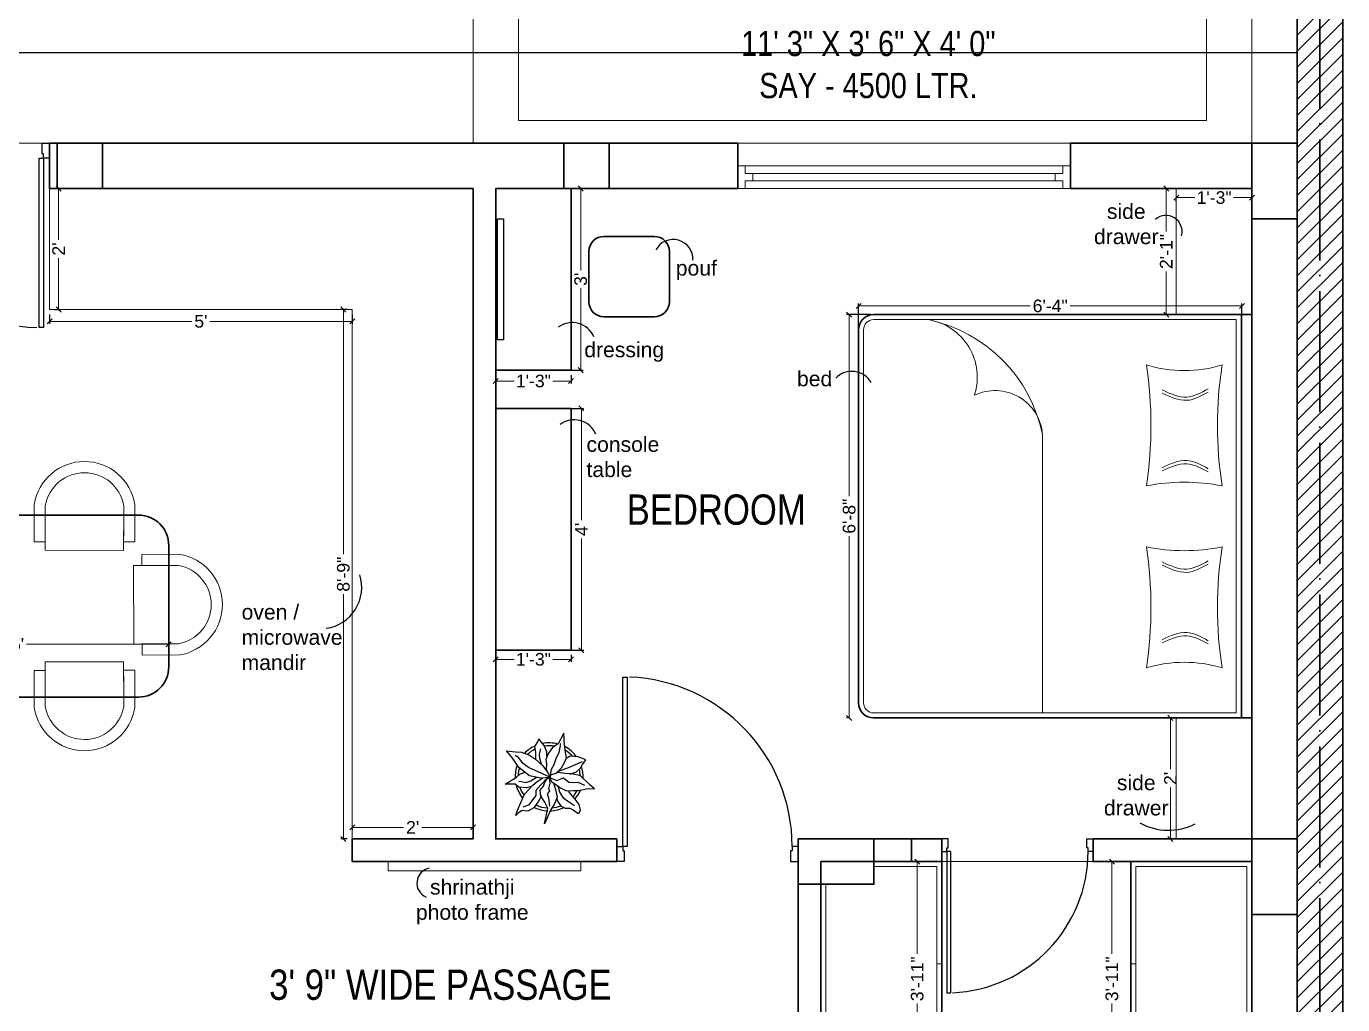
# Model space of a CAD drawing. Header units: millimetres. Extents: x 56222 to 154462, y -172610 to -121287.
# Drawn here: x 152181.6 to 152442.7, y -171600.9 to -171406.9 of the extents above; entities that cross this region are included whole.
import ezdxf

# ---------------------------------------------------------------- set-up
doc = ezdxf.new("R2010")
doc.units = ezdxf.units.MM
doc.header["$MEASUREMENT"] = 0
doc.header["$PDMODE"] = 35
doc.linetypes.add('ACAD_ISO02W100', pattern=[15, 12, -3])
doc.linetypes.add('ACAD_ISO04W100', pattern=[30, 24, -3, 0, -3])
doc.layers.get('Defpoints').update_dxf_attribs({"color": 220})
for name, color, linetype in [('AR DOOR', 40, 'Continuous'), ('AR ELE-5', 134, 'Continuous'), ('GROUND FLOOR  ( Text )', 251, 'Continuous'), ('str coll', 6, 'Continuous')]:
    doc.layers.add(name, color=color, linetype=linetype)
for name, color, linetype, lineweight in [('COLUMN', 1, 'Continuous', 30), ('dim05', 1, 'Continuous', 13), ('FIRST FLOOR', 7, 'Continuous', 9), ('FURNITURE', 34, 'Continuous', 9), ('GROUND FLOOR', 7, 'Continuous', 9), ('GROUND FLOOR  ( HATCH )', 251, 'Continuous', 9), ('GROUND FLOOR  ( PLINE )', 251, 'Continuous', 30), ('GROUND FLOOR ( DW_RAIL )', 7, 'Continuous', 9), ('Labelling', 1, 'Continuous', 25), ('wall', 7, 'Continuous', 30), ('X_PLOT', 1, 'Continuous', 9)]:
    doc.layers.add(name, color=color, linetype=linetype, lineweight=lineweight)
doc.layers.add('XX~SLAB ( PLINE )', color=251, linetype='Continuous', plot=False)
doc.styles.add('Arial', font='arial.ttf')
doc.styles.add("Cn_BT_0'-0", font='swissc.ttf')
doc.styles.get("Standard").update_dxf_attribs({"font": 'arial.ttf', "height": 6})
doc.styles.add('style4', font='ARIALN.TTF')
doc.dimstyles.new('ISO-25', dxfattribs={"dimtxt": 2.5, "dimasz": 1, "dimexe": 0.5, "dimexo": 1, "dimtad": 0, "dimdec": 1, "dimlunit": 4, "dimtxsty": 'Standard', "dimblk": 'OBLIQUE', "dimcen": 2.5, "dimclrd": 1, "dimclre": 1, "dimclrt": 5, "dimadec": 0, "dimazin": 0, "dimtfac": 1, "dimtdec": 1, "dimtmove": 0, "dimatfit": 3, "dimfxl": 1, "dimlwd": -1, "dimarcsym": 0})

# ---------------------------------------------------------------- blocks, each defined once
blk = doc.blocks.new('*U157')
for points in [[(0, 0), (0, 1120), (30, 1120), (30, 0)], [(-40, 0), (0, 0), (0, -30), (10, -30), (10, -100), (-40, -100)], [(1160, 0), (1120, 0), (1120, -30), (1110, -30), (1110, -100), (1160, -100)]]:
    blk.add_lwpolyline(points, close=True)
at = {"layer": 'AR ELE-5', "linetype": 'ByBlock', "ltscale": 15}
blk.add_arc((-1.6, -0.7), 1121.6, 0.03474, 87.62699, dxfattribs=at)
blk = doc.blocks.new('*U164')
for points in [[(-40, 0), (0, 0), (0, 30), (10, 30), (10, 100), (-40, 100)], [(0, 0), (0, -1120), (30, -1120), (30, 0)], [(1160, 0), (1120, 0), (1120, 30), (1110, 30), (1110, 100), (1160, 100)]]:
    blk.add_lwpolyline(points, close=True)
at = {"layer": 'AR ELE-5', "linetype": 'ByBlock', "ltscale": 15}
blk.add_arc((-2, 1), 1122, 272.373, 359.9653, dxfattribs=at)
blk = doc.blocks.new('*U167')
for points in [[(-1160, 0), (-1120, 0), (-1120, 30), (-1110, 30), (-1110, 100), (-1160, 100)], [(40, 0), (0, 0), (0, 30), (-10, 30), (-10, 100), (40, 100)], [(0, 0), (0, -1120), (-30, -1120), (-30, 0)]]:
    blk.add_lwpolyline(points, close=True)
at = {"layer": 'AR ELE-5', "linetype": 'ByBlock', "ltscale": 15}
blk.add_arc((1.6, 0.7), 1121.6, 180.03474, 267.62699, dxfattribs=at)
blk = doc.blocks.new('_Oblique')
at = {"layer": 'wall', "color": 0, "lineweight": -2}
blk.add_line((-0.5, -0.5), (0.5, 0.5), dxfattribs=at)
blk = doc.blocks.new('*D268')
at = {"layer": 'Defpoints', "color": 0, "transparency": 16777216}
for p in [(152422.7, -171462.33), (152346.66, -171469.51), (152422.7, -171469.51)]:
    blk.add_point(p, dxfattribs=at)
at = {"layer": 'dim05', "color": 1, "linetype": 'Continuous', "lineweight": -2, "transparency": 16777216}
for p, q in [((152346.66, -171468.51), (152346.66, -171461.83)), ((152422.7, -171468.51), (152422.7, -171461.83))]:
    blk.add_line(p, q, dxfattribs=at)
at = {"layer": 'dim05', "color": 1, "linetype": 'Continuous', "transparency": 16777216}
for p, q in [((152346.66, -171462.33), (152380.73, -171462.33)), ((152422.7, -171462.33), (152388.64, -171462.33))]:
    blk.add_line(p, q, dxfattribs=at)
at = {"layer": 'dim05', "color": 1, "transparency": 16777216, "rotation": 180}
blk.add_blockref('_Oblique', (152346.66, -171462.33), dxfattribs=at)
at = {"layer": 'dim05', "color": 1, "transparency": 16777216}
blk.add_blockref('_Oblique', (152422.7, -171462.33), dxfattribs=at)
at = {"layer": 'dim05', "color": 5, "lineweight": 25, "transparency": 16777216, "insert": (152384.68, -171462.33), "char_height": 2.5, "attachment_point": 5, "style": 'Arial'}
blk.add_mtext('6\'-4"', dxfattribs=at)
blk = doc.blocks.new('*D269')
at = {"layer": 'Defpoints', "color": 0, "transparency": 16777216}
for p in [(152350.19, -171464.05), (152344.8, -171544.04), (152345.48, -171544.04)]:
    blk.add_point(p, dxfattribs=at)
at = {"layer": 'dim05', "color": 1, "linetype": 'Continuous', "lineweight": -2, "transparency": 16777216}
for p, q in [((152349.19, -171464.05), (152344.3, -171464.05)), ((152344.48, -171544.04), (152344.3, -171544.04))]:
    blk.add_line(p, q, dxfattribs=at)
at = {"layer": 'dim05', "color": 1, "linetype": 'Continuous', "transparency": 16777216}
for p, q in [((152344.8, -171464.05), (152344.8, -171500.09)), ((152344.8, -171544.04), (152344.8, -171508))]:
    blk.add_line(p, q, dxfattribs=at)
at = {"layer": 'dim05', "color": 1, "transparency": 16777216}
for p, rotation in [((152344.8, -171464.05), 90), ((152344.8, -171544.04), 270)]:
    blk.add_blockref('_Oblique', p, dxfattribs=dict(at, rotation=rotation))
at = {"layer": 'dim05', "color": 5, "lineweight": 25, "transparency": 16777216, "insert": (152344.8, -171504.04), "char_height": 2.5, "attachment_point": 5, "rotation": 90, "style": 'Arial'}
blk.add_mtext('6\'-8"', dxfattribs=at)
blk = doc.blocks.new('*D270')
at = {"layer": 'Defpoints', "color": 0, "transparency": 16777216}
for p in [(152409.69, -171439.04), (152407.69, -171464.05), (152409.69, -171464.05)]:
    blk.add_point(p, dxfattribs=at)
at = {"layer": 'dim05', "color": 1, "linetype": 'Continuous', "lineweight": -2, "transparency": 16777216}
for p, q in [((152408.69, -171439.04), (152407.19, -171439.04)), ((152408.69, -171464.05), (152407.19, -171464.05))]:
    blk.add_line(p, q, dxfattribs=at)
at = {"layer": 'dim05', "color": 1, "linetype": 'Continuous', "transparency": 16777216}
for p, q in [((152407.69, -171439.04), (152407.69, -171447.58)), ((152407.69, -171464.05), (152407.69, -171455.51))]:
    blk.add_line(p, q, dxfattribs=at)
at = {"layer": 'dim05', "color": 1, "transparency": 16777216}
for p, rotation in [((152407.69, -171439.04), 90), ((152407.69, -171464.05), 270)]:
    blk.add_blockref('_Oblique', p, dxfattribs=dict(at, rotation=rotation))
at = {"layer": 'dim05', "color": 5, "lineweight": 25, "transparency": 16777216, "insert": (152407.69, -171451.54), "char_height": 2.5, "attachment_point": 5, "rotation": 90, "style": 'Arial'}
blk.add_mtext('2\'-1"', dxfattribs=at)
blk = doc.blocks.new('*D271')
at = {"layer": 'Defpoints', "color": 0, "transparency": 16777216}
for p in [(152409.69, -171440.61), (152424.69, -171440.61), (152424.69, -171440.85)]:
    blk.add_point(p, dxfattribs=at)
at = {"layer": 'dim05', "color": 1, "linetype": 'Continuous', "transparency": 16777216}
for p, q in [((152409.69, -171440.85), (152413.36, -171440.85)), ((152424.69, -171440.85), (152421.02, -171440.85))]:
    blk.add_line(p, q, dxfattribs=at)
at = {"layer": 'dim05', "color": 1, "linetype": 'Continuous', "lineweight": -2, "transparency": 16777216}
for p, q in [((152409.69, -171441.61), (152409.69, -171441.35)), ((152424.69, -171441.61), (152424.69, -171441.35))]:
    blk.add_line(p, q, dxfattribs=at)
at = {"layer": 'dim05', "color": 1, "transparency": 16777216, "rotation": 180}
blk.add_blockref('_Oblique', (152409.69, -171440.85), dxfattribs=at)
at = {"layer": 'dim05', "color": 1, "transparency": 16777216}
blk.add_blockref('_Oblique', (152424.69, -171440.85), dxfattribs=at)
at = {"layer": 'dim05', "color": 5, "lineweight": 25, "transparency": 16777216, "insert": (152417.19, -171440.85), "char_height": 2.5, "attachment_point": 5, "style": 'Arial'}
blk.add_mtext('1\'-3"', dxfattribs=at)
blk = doc.blocks.new('*D273')
at = {"layer": 'Defpoints', "color": 0, "transparency": 16777216}
for p in [(152409.69, -171544.03), (152408.52, -171568.04), (152409.69, -171568.04)]:
    blk.add_point(p, dxfattribs=at)
at = {"layer": 'dim05', "color": 1, "linetype": 'Continuous', "lineweight": -2, "transparency": 16777216}
for p, q in [((152408.69, -171544.03), (152408.02, -171544.03)), ((152408.69, -171568.04), (152408.02, -171568.04))]:
    blk.add_line(p, q, dxfattribs=at)
at = {"layer": 'dim05', "color": 1, "linetype": 'Continuous', "transparency": 16777216}
for p, q in [((152408.52, -171544.03), (152408.52, -171554.24)), ((152408.52, -171568.04), (152408.52, -171557.83))]:
    blk.add_line(p, q, dxfattribs=at)
at = {"layer": 'dim05', "color": 1, "transparency": 16777216}
for p, rotation in [((152408.52, -171544.03), 90), ((152408.52, -171568.04), 270)]:
    blk.add_blockref('_Oblique', p, dxfattribs=dict(at, rotation=rotation))
at = {"layer": 'dim05', "color": 5, "lineweight": 25, "transparency": 16777216, "insert": (152408.52, -171556.04), "char_height": 2.5, "attachment_point": 5, "rotation": 90, "style": 'Arial'}
blk.add_mtext("2'", dxfattribs=at)
blk = doc.blocks.new('SD DSD')
at = {"layer": 'FURNITURE'}
for p, q in [((3348486.7, -514623.32), (3348486.68, -514619.42)), ((3348502.23, -514619.34), (3348502.25, -514623.25)), ((3348486.7, -514623.32), (3348502.25, -514623.25)), ((3348483.69, -514625.26), (3348479.79, -514625.25)), ((3348483.69, -514625.26), (3348483.66, -514640.81)), ((3348505.76, -514625.26), (3348509.66, -514625.25)), ((3348505.76, -514625.26), (3348505.79, -514640.81)), ((3348479.75, -514640.8), (3348483.66, -514640.81)), ((3348509.7, -514640.8), (3348505.79, -514640.81)), ((3348479.75, -514651.77), (3348483.66, -514651.76)), ((3348483.69, -514667.31), (3348483.66, -514651.76)), ((3348505.76, -514667.31), (3348505.79, -514651.76)), ((3348509.7, -514651.77), (3348505.79, -514651.76)), ((3348483.69, -514667.31), (3348479.79, -514667.32)), ((3348505.76, -514667.31), (3348509.66, -514667.32)), ((3348486.7, -514669.25), (3348486.68, -514673.16)), ((3348486.7, -514669.25), (3348502.25, -514669.32)), ((3348502.23, -514673.23), (3348502.25, -514669.32))]:
    blk.add_line(p, q, dxfattribs=at)
at = {"layer": 'FURNITURE', "flags": 128}
for points in [[(3348502.23, -514621.56), (3348504.46, -514621.55), (3348504.42, -514614.17, 0.853613), (3348484.42, -514614.22), (3348484.46, -514621.65), (3348486.68, -514621.64)], [(3348502.22, -514619.34), (3348502.23, -514621.56), (3348502.2, -514614.36, 0.835758), (3348486.65, -514614.39), (3348486.67, -514619.42), (3348486.68, -514621.64)], [(3348481.97, -514640.8), (3348481.97, -514643.02), (3348474.58, -514643.01, -0.853613), (3348474.58, -514623.01), (3348482.01, -514623.02), (3348482.01, -514625.25)], [(3348507.48, -514640.8), (3348507.48, -514643.02), (3348514.87, -514643.01, 0.853613), (3348514.87, -514623.01), (3348507.44, -514623.02), (3348507.44, -514625.25)], [(3348479.75, -514640.79), (3348481.97, -514640.8), (3348474.77, -514640.78, -0.835758), (3348474.76, -514625.23), (3348479.79, -514625.24), (3348482.01, -514625.25)], [(3348509.7, -514640.79), (3348507.48, -514640.8), (3348514.68, -514640.78, 0.835758), (3348514.69, -514625.23), (3348509.66, -514625.24), (3348507.44, -514625.25)], [(3348481.97, -514651.77), (3348481.97, -514649.55), (3348474.58, -514649.57, 0.853613), (3348474.58, -514669.57), (3348482.01, -514669.55), (3348482.01, -514667.32)], [(3348479.75, -514651.78), (3348481.97, -514651.77), (3348474.77, -514651.79, 0.835758), (3348474.76, -514667.34), (3348479.79, -514667.33), (3348482.01, -514667.33)], [(3348507.48, -514651.77), (3348507.48, -514649.55), (3348514.87, -514649.57, -0.853613), (3348514.87, -514669.57), (3348507.44, -514669.55), (3348507.44, -514667.32)], [(3348509.7, -514651.78), (3348507.48, -514651.77), (3348514.68, -514651.79, -0.835758), (3348514.69, -514667.34), (3348509.66, -514667.33), (3348507.44, -514667.33)], [(3348502.23, -514671.01), (3348504.46, -514671.02), (3348504.42, -514678.4, -0.853613), (3348484.42, -514678.36), (3348484.46, -514670.92), (3348486.68, -514670.93)], [(3348502.22, -514673.23), (3348502.23, -514671.01), (3348502.2, -514678.21, -0.835758), (3348486.65, -514678.18), (3348486.67, -514673.16), (3348486.68, -514670.93)]]:
    blk.add_lwpolyline(points, format="xyb", dxfattribs=at)
at = {"layer": 'FURNITURE', "lineweight": 30}
blk.add_lwpolyline([(3348506.78, -514676.29), (3348482.68, -514676.29, -0.414214), (3348476.68, -514670.29), (3348476.68, -514622.29, -0.414214), (3348482.68, -514616.29), (3348506.78, -514616.29, -0.414214), (3348512.78, -514622.29), (3348512.78, -514670.29, -0.414214)], format="xyb", close=True, dxfattribs=at)
blk = doc.blocks.new('*D278')
at = {"layer": 'Defpoints', "color": 0, "transparency": 16777216}
for p in [(152244.47, -171463.04), (152246.22, -171463.04), (152246.22, -171568.04)]:
    blk.add_point(p, dxfattribs=at)
at = {"layer": 'dim05', "color": 1, "linetype": 'Continuous', "lineweight": -2, "transparency": 16777216}
for p, q in [((152245.22, -171463.04), (152243.97, -171463.04)), ((152245.22, -171568.04), (152243.97, -171568.04))]:
    blk.add_line(p, q, dxfattribs=at)
at = {"layer": 'dim05', "color": 1, "linetype": 'Continuous', "transparency": 16777216}
for p, q in [((152244.47, -171463.04), (152244.47, -171511.59)), ((152244.47, -171568.04), (152244.47, -171519.49))]:
    blk.add_line(p, q, dxfattribs=at)
at = {"layer": 'dim05', "color": 1, "transparency": 16777216}
for p, rotation in [((152244.47, -171463.04), 90), ((152244.47, -171568.04), 270)]:
    blk.add_blockref('_Oblique', p, dxfattribs=dict(at, rotation=rotation))
at = {"layer": 'dim05', "color": 5, "lineweight": 25, "transparency": 16777216, "insert": (152244.47, -171515.54), "char_height": 2.5, "attachment_point": 5, "rotation": 90, "style": 'Arial'}
blk.add_mtext('8\'-9"', dxfattribs=at)
blk = doc.blocks.new('*D399')
at = {"layer": 'Defpoints', "color": 0, "transparency": 16777216}
for p in [(152186.19, -171463.04), (152246.22, -171463.04), (152246.22, -171465.4)]:
    blk.add_point(p, dxfattribs=at)
at = {"layer": 'dim05', "color": 1, "linetype": 'Continuous', "lineweight": -2, "transparency": 16777216}
for p, q in [((152186.19, -171464.04), (152186.19, -171465.9)), ((152246.22, -171464.04), (152246.22, -171465.9))]:
    blk.add_line(p, q, dxfattribs=at)
at = {"layer": 'dim05', "color": 1, "linetype": 'Continuous', "transparency": 16777216}
for p, q in [((152186.19, -171465.4), (152214.43, -171465.4)), ((152246.22, -171465.4), (152217.98, -171465.4))]:
    blk.add_line(p, q, dxfattribs=at)
at = {"layer": 'dim05', "color": 1, "transparency": 16777216, "rotation": 180}
blk.add_blockref('_Oblique', (152186.19, -171465.4), dxfattribs=at)
at = {"layer": 'dim05', "color": 1, "transparency": 16777216}
blk.add_blockref('_Oblique', (152246.22, -171465.4), dxfattribs=at)
at = {"layer": 'dim05', "color": 5, "lineweight": 25, "transparency": 16777216, "insert": (152216.21, -171465.4), "char_height": 2.5, "attachment_point": 5, "style": 'Arial'}
blk.add_mtext("5'", dxfattribs=at)
blk = doc.blocks.new('*D400')
at = {"layer": 'Defpoints', "color": 0, "transparency": 16777216}
for p in [(152186.19, -171439.04), (152187.98, -171439.04), (152186.19, -171463.04)]:
    blk.add_point(p, dxfattribs=at)
at = {"layer": 'dim05', "color": 1, "linetype": 'Continuous', "lineweight": -2, "transparency": 16777216}
for p, q in [((152187.19, -171439.04), (152188.48, -171439.04)), ((152187.19, -171463.04), (152188.48, -171463.04))]:
    blk.add_line(p, q, dxfattribs=at)
at = {"layer": 'dim05', "color": 1, "linetype": 'Continuous', "transparency": 16777216}
for p, q in [((152187.98, -171439.04), (152187.98, -171449.24)), ((152187.98, -171463.04), (152187.98, -171452.84))]:
    blk.add_line(p, q, dxfattribs=at)
at = {"layer": 'dim05', "color": 1, "transparency": 16777216}
for p, rotation in [((152187.98, -171439.04), 90), ((152187.98, -171463.04), 270)]:
    blk.add_blockref('_Oblique', p, dxfattribs=dict(at, rotation=rotation))
at = {"layer": 'dim05', "color": 5, "lineweight": 25, "transparency": 16777216, "insert": (152187.98, -171451.04), "char_height": 2.5, "attachment_point": 5, "rotation": 90, "style": 'Arial'}
blk.add_mtext("2'", dxfattribs=at)
blk = doc.blocks.new('*D401')
at = {"layer": 'Defpoints', "color": 0, "transparency": 16777216}
for p in [(152246.22, -171565.04), (152270.19, -171565.66), (152270.19, -171565.75)]:
    blk.add_point(p, dxfattribs=at)
at = {"layer": 'dim05', "color": 1, "linetype": 'Continuous', "transparency": 16777216}
for p, q in [((152246.22, -171565.75), (152256.41, -171565.75)), ((152270.19, -171565.75), (152260.01, -171565.75))]:
    blk.add_line(p, q, dxfattribs=at)
at = {"layer": 'dim05', "color": 1, "linetype": 'Continuous', "lineweight": -2, "transparency": 16777216}
for p, q in [((152246.22, -171566.04), (152246.22, -171566.25)), ((152270.19, -171566.66), (152270.19, -171566.25))]:
    blk.add_line(p, q, dxfattribs=at)
at = {"layer": 'dim05', "color": 1, "transparency": 16777216, "rotation": 180}
blk.add_blockref('_Oblique', (152246.22, -171565.75), dxfattribs=at)
at = {"layer": 'dim05', "color": 1, "transparency": 16777216}
blk.add_blockref('_Oblique', (152270.19, -171565.75), dxfattribs=at)
at = {"layer": 'dim05', "color": 5, "lineweight": 25, "transparency": 16777216, "insert": (152258.21, -171565.75), "char_height": 2.5, "attachment_point": 5, "style": 'Arial'}
blk.add_mtext("2'", dxfattribs=at)
blk = doc.blocks.new('*D402')
at = {"layer": 'Defpoints', "color": 0, "transparency": 16777216}
for p in [(152400.69, -171572.54), (152396.92, -171619.04), (152400.69, -171619.04)]:
    blk.add_point(p, dxfattribs=at)
at = {"layer": 'dim05', "color": 1, "linetype": 'Continuous', "lineweight": -2, "transparency": 16777216}
for p, q in [((152399.69, -171572.54), (152396.42, -171572.54)), ((152399.69, -171619.04), (152396.42, -171619.04))]:
    blk.add_line(p, q, dxfattribs=at)
at = {"layer": 'dim05', "color": 1, "linetype": 'Continuous', "transparency": 16777216}
for p, q in [((152396.92, -171572.54), (152396.92, -171590.87)), ((152396.92, -171619.04), (152396.92, -171600.71))]:
    blk.add_line(p, q, dxfattribs=at)
at = {"layer": 'dim05', "color": 1, "transparency": 16777216}
for p, rotation in [((152396.92, -171572.54), 90), ((152396.92, -171619.04), 270)]:
    blk.add_blockref('_Oblique', p, dxfattribs=dict(at, rotation=rotation))
at = {"layer": 'dim05', "color": 5, "lineweight": 25, "transparency": 16777216, "insert": (152396.92, -171595.79), "char_height": 2.5, "attachment_point": 5, "rotation": 90, "style": 'Arial'}
blk.add_mtext('3\'-11"', dxfattribs=at)
blk = doc.blocks.new('*D403')
at = {"layer": 'Defpoints', "color": 0, "transparency": 16777216}
for p in [(152360.19, -171572.54), (152358.3, -171619.04), (152360.19, -171619.04)]:
    blk.add_point(p, dxfattribs=at)
at = {"layer": 'dim05', "color": 1, "linetype": 'Continuous', "lineweight": -2, "transparency": 16777216}
for p, q in [((152359.19, -171572.54), (152357.8, -171572.54)), ((152359.19, -171619.04), (152357.8, -171619.04))]:
    blk.add_line(p, q, dxfattribs=at)
at = {"layer": 'dim05', "color": 1, "linetype": 'Continuous', "transparency": 16777216}
for p, q in [((152358.3, -171572.54), (152358.3, -171590.87)), ((152358.3, -171619.04), (152358.3, -171600.71))]:
    blk.add_line(p, q, dxfattribs=at)
at = {"layer": 'dim05', "color": 1, "transparency": 16777216}
for p, rotation in [((152358.3, -171572.54), 90), ((152358.3, -171619.04), 270)]:
    blk.add_blockref('_Oblique', p, dxfattribs=dict(at, rotation=rotation))
at = {"layer": 'dim05', "color": 5, "lineweight": 25, "transparency": 16777216, "insert": (152358.3, -171595.79), "char_height": 2.5, "attachment_point": 5, "rotation": 90, "style": 'Arial'}
blk.add_mtext('3\'-11"', dxfattribs=at)
blk = doc.blocks.new('*D406')
at = {"layer": 'Defpoints', "color": 0, "transparency": 16777216}
for p in [(152274.69, -171530.54), (152289.63, -171530.54), (152274.69, -171532.43)]:
    blk.add_point(p, dxfattribs=at)
at = {"layer": 'dim05', "color": 1, "linetype": 'Continuous', "lineweight": -2, "transparency": 16777216}
for p, q in [((152274.69, -171531.54), (152274.69, -171532.93)), ((152289.63, -171531.54), (152289.63, -171532.93))]:
    blk.add_line(p, q, dxfattribs=at)
at = {"layer": 'dim05', "color": 1, "linetype": 'Continuous', "transparency": 16777216}
for p, q in [((152274.69, -171532.43), (152278.33, -171532.43)), ((152289.63, -171532.43), (152285.99, -171532.43))]:
    blk.add_line(p, q, dxfattribs=at)
at = {"layer": 'dim05', "color": 1, "transparency": 16777216, "rotation": 180}
blk.add_blockref('_Oblique', (152274.69, -171532.43), dxfattribs=at)
at = {"layer": 'dim05', "color": 1, "transparency": 16777216}
blk.add_blockref('_Oblique', (152289.63, -171532.43), dxfattribs=at)
at = {"layer": 'dim05', "color": 5, "lineweight": 25, "transparency": 16777216, "insert": (152282.16, -171532.43), "char_height": 2.5, "attachment_point": 5, "style": 'Arial'}
blk.add_mtext('1\'-3"', dxfattribs=at)
blk = doc.blocks.new('*D407')
at = {"layer": 'Defpoints', "color": 0, "transparency": 16777216}
for p in [(152288.06, -171482.66), (152288.06, -171530.63), (152291.69, -171530.63)]:
    blk.add_point(p, dxfattribs=at)
at = {"layer": 'dim05', "color": 1, "linetype": 'Continuous', "lineweight": -2, "transparency": 16777216}
for p, q in [((152289.06, -171482.66), (152292.19, -171482.66)), ((152289.06, -171530.63), (152292.19, -171530.63))]:
    blk.add_line(p, q, dxfattribs=at)
at = {"layer": 'dim05', "color": 1, "linetype": 'Continuous', "transparency": 16777216}
for p, q in [((152291.69, -171482.66), (152291.69, -171504.82)), ((152291.69, -171530.63), (152291.69, -171508.47))]:
    blk.add_line(p, q, dxfattribs=at)
at = {"layer": 'dim05', "color": 1, "transparency": 16777216}
for p, rotation in [((152291.69, -171482.66), 90), ((152291.69, -171530.63), 270)]:
    blk.add_blockref('_Oblique', p, dxfattribs=dict(at, rotation=rotation))
at = {"layer": 'dim05', "color": 5, "lineweight": 25, "transparency": 16777216, "insert": (152291.69, -171506.64), "char_height": 2.5, "attachment_point": 5, "rotation": 90, "style": 'Arial'}
blk.add_mtext("4'", dxfattribs=at)
blk = doc.blocks.new('ARPLS010')
at = {"linetype": 'ByBlock'}
for p, q in [((0.121, 0.605), (-0.013, 0.459)), ((0.179, 0.666), (0.121, 0.605)), ((0.174, 0.573), (0.179, 0.666)), ((-0.295, 0.42), (-0.302, 0.309)), ((-0.278, 0.467), (-0.295, 0.42)), ((-0.248, 0.54), (-0.278, 0.467)), ((-0.182, 0.493), (-0.248, 0.54)), ((-0.222, 0.484), (-0.164, 0.347)), ((-0.125, 0.459), (-0.182, 0.493)), ((-0.072, 0.404), (-0.125, 0.459)), ((-0.038, 0.302), (-0.072, 0.404)), ((-0.013, 0.459), (-0.044, 0.336)), ((0.077, 0.412), (0.091, 0.447)), ((0.082, 0.358), (0.077, 0.412)), ((0.091, 0.447), (0.125, 0.522)), ((0.2, 0.432), (0.174, 0.573)), ((0.203, 0.352), (0.2, 0.432)), ((0.409, 0.44), (0.33, 0.38)), ((0.484, 0.459), (0.409, 0.44)), ((0.542, 0.434), (0.484, 0.459)), ((0.485, 0.354), (0.533, 0.42)), ((0.533, 0.42), (0.542, 0.434)), ((-0.469, 0.226), (-0.643, 0.216)), ((-0.643, 0.216), (-0.485, 0.134)), ((-0.362, 0.24), (-0.469, 0.226)), ((-0.278, 0.254), (-0.362, 0.24)), ((-0.302, 0.309), (-0.276, 0.258)), ((-0.21, 0.227), (-0.278, 0.254)), ((-0.132, 0.18), (-0.21, 0.227)), ((-0.164, 0.347), (-0.139, 0.295)), ((-0.139, 0.295), (-0.08, 0.131)), ((-0.049, 0.232), (-0.065, 0.135)), ((-0.044, 0.336), (-0.049, 0.232)), ((0.015, 0.209), (0.08, 0.288)), ((0.056, 0.114), (0.015, 0.209)), ((0.08, 0.288), (0.082, 0.358)), ((0.16, 0.165), (0.204, 0.254)), ((0.204, 0.254), (0.203, 0.352)), ((0.252, 0.313), (0.216, 0.287)), ((0.318, 0.213), (0.227, 0.157)), ((0.33, 0.38), (0.252, 0.313)), ((0.356, 0.269), (0.318, 0.213)), ((0.425, 0.373), (0.356, 0.269)), ((0.432, 0.176), (0.459, 0.236)), ((0.459, 0.303), (0.485, 0.354)), ((0.459, 0.236), (0.459, 0.303)), ((-0.359, 0.148), (-0.49, 0.172)), ((-0.485, 0.134), (-0.433, 0.051)), ((-0.433, 0.051), (-0.349, -0.011)), ((-0.287, 0.106), (-0.359, 0.148)), ((-0.18, 0.073), (-0.287, 0.106)), ((-0.111, 0.036), (-0.18, 0.073)), ((-0.063, 0.111), (-0.132, 0.18)), ((-0.013, 0.022), (-0.111, 0.036)), ((-0.084, -0.034), (0.007, 0.018)), ((0.003, 0.011), (-0.076, -0.16)), ((-0.065, 0.135), (-0.024, 0.018)), ((-0.024, 0.018), (0.009, 0.005)), ((0.006, -0.002), (0.068, 0.032)), ((0.007, 0.018), (0.02, -0.121)), ((0.009, 0.005), (0.056, 0.114)), ((0.017, -0.002), (0.091, 0.009)), ((0.068, 0.032), (0.16, 0.165)), ((0.088, 0.065), (0.187, 0.091)), ((0.091, 0.009), (0.173, -0.011)), ((0.227, 0.157), (0.132, 0.131)), ((0.173, -0.011), (0.212, 0.004)), ((0.187, 0.091), (0.297, 0.116)), ((0.212, 0.004), (0.252, -0.03)), ((0.297, 0.116), (0.408, 0.071)), ((0.309, 0.109), (0.368, 0.128)), ((0.309, -0.01), (0.43, 0.006)), ((0.368, 0.128), (0.432, 0.176)), ((0.408, 0.071), (0.482, 0.024)), ((0.482, 0.024), (0.689, -0.072)), ((-0.464, -0.073), (-0.558, -0.152)), ((-0.558, -0.152), (-0.517, -0.172)), ((-0.517, -0.172), (-0.447, -0.216)), ((-0.366, -0.036), (-0.464, -0.073)), ((-0.336, -0.142), (-0.413, -0.121)), ((-0.306, -0.033), (-0.366, -0.036)), ((-0.349, -0.011), (-0.256, -0.05)), ((-0.269, -0.135), (-0.336, -0.142)), ((-0.193, -0.113), (-0.269, -0.135)), ((-0.259, -0.2), (-0.168, -0.1)), ((-0.256, -0.05), (-0.185, -0.038)), ((-0.185, -0.038), (-0.114, -0.046)), ((-0.168, -0.1), (-0.084, -0.034)), ((-0.076, -0.16), (-0.138, -0.304)), ((-0.114, -0.046), (-0.093, -0.036)), ((0.02, -0.121), (-0.017, -0.291)), ((0.059, -0.27), (0.005, -0.185)), ((0.01, -0.014), (0.017, -0.002)), ((0.078, -0.064), (0.01, -0.014)), ((0.016, -0.023), (0.116, -0.122)), ((0.07, -0.179), (0.018, -0.1)), ((0.121, -0.239), (0.07, -0.179)), ((0.138, -0.083), (0.078, -0.064)), ((0.116, -0.122), (0.201, -0.195)), ((0.197, -0.135), (0.138, -0.083)), ((0.283, -0.123), (0.197, -0.135)), ((0.252, -0.03), (0.309, -0.01)), ((0.277, -0.114), (0.357, -0.156)), ((0.37, -0.064), (0.283, -0.123)), ((0.357, -0.156), (0.455, -0.226)), ((0.462, -0.021), (0.37, -0.064)), ((0.689, -0.072), (0.462, -0.021)), ((-0.447, -0.216), (-0.363, -0.202)), ((-0.363, -0.202), (-0.263, -0.2)), ((-0.363, -0.408), (-0.318, -0.29)), ((-0.318, -0.29), (-0.259, -0.2)), ((-0.199, -0.38), (-0.287, -0.45)), ((-0.138, -0.304), (-0.199, -0.38)), ((-0.017, -0.291), (-0.141, -0.446)), ((-0.042, -0.432), (-0.071, -0.352)), ((0.08, -0.342), (0.059, -0.27)), ((0.066, -0.407), (0.08, -0.342)), ((0.184, -0.299), (0.121, -0.239)), ((0.141, -0.261), (0.16, -0.336)), ((0.16, -0.336), (0.15, -0.445)), ((0.252, -0.362), (0.184, -0.299)), ((0.201, -0.195), (0.272, -0.198)), ((0.376, -0.416), (0.252, -0.362)), ((0.272, -0.198), (0.311, -0.225)), ((0.311, -0.225), (0.415, -0.304)), ((0.415, -0.304), (0.447, -0.388)), ((0.455, -0.226), (0.503, -0.317)), ((0.503, -0.317), (0.494, -0.398)), ((-0.382, -0.625), (-0.368, -0.496)), ((-0.269, -0.533), (-0.382, -0.625)), ((-0.368, -0.496), (-0.363, -0.408)), ((-0.287, -0.45), (-0.314, -0.498)), ((-0.141, -0.446), (-0.269, -0.533)), ((0.002, -0.48), (-0.042, -0.432)), ((0.104, -0.646), (0.002, -0.48)), ((0.064, -0.446), (0.066, -0.407)), ((0.106, -0.5), (0.104, -0.646)), ((0.15, -0.445), (0.106, -0.5)), ((0.502, -0.472), (0.376, -0.416)), ((0.494, -0.398), (0.528, -0.452)), ((0.567, -0.494), (0.502, -0.472)), ((0.528, -0.452), (0.567, -0.494))]:
    blk.add_line(p, q, dxfattribs=at)
for radius, start, end in [(0.5, 126.2799, 152.7042), (0.5, 87.2367, 107.9154), (0.458, 91.6596, 104.0784), (0.5, 49.0791, 67.0324), (0.458, 49.8461, 63.9764), (0.458, 130.7647, 148.9789), (0.5, 1.3782, 25.7565), (0.5, 164.9216, 191.0302), (0.458, 169.9629, 188.6517), (0.458, 5.0517, 21.9108), (0.458, 334.5625, 357.1532), (0.5, 333.6991, 357.5577), (0.5, 205.1623, 226.3204), (0.458, 207.232, 224.0819), (0.458, 289.266, 306.1107), (0.5, 249.553, 272.4234), (0.458, 252.8522, 267.711), (0.5, 283.5324, 308.8712)]:
    blk.add_arc((0, 0), radius, start, end, dxfattribs=at)
blk = doc.blocks.new('*D409')
at = {"layer": 'Defpoints', "color": 0, "transparency": 16777216}
for p in [(152274.69, -171475.07), (152289.63, -171475.07), (152289.63, -171477.23)]:
    blk.add_point(p, dxfattribs=at)
at = {"layer": 'dim05', "color": 1, "linetype": 'Continuous', "lineweight": -2, "transparency": 16777216}
for p, q in [((152274.69, -171476.07), (152274.69, -171477.73)), ((152289.63, -171476.07), (152289.63, -171477.73))]:
    blk.add_line(p, q, dxfattribs=at)
at = {"layer": 'dim05', "color": 1, "linetype": 'Continuous', "transparency": 16777216}
for p, q in [((152274.69, -171477.23), (152278.33, -171477.23)), ((152289.63, -171477.23), (152285.99, -171477.23))]:
    blk.add_line(p, q, dxfattribs=at)
at = {"layer": 'dim05', "color": 1, "transparency": 16777216, "rotation": 180}
blk.add_blockref('_Oblique', (152274.69, -171477.23), dxfattribs=at)
at = {"layer": 'dim05', "color": 1, "transparency": 16777216}
blk.add_blockref('_Oblique', (152289.63, -171477.23), dxfattribs=at)
at = {"layer": 'dim05', "color": 5, "lineweight": 25, "transparency": 16777216, "insert": (152282.16, -171477.23), "char_height": 2.5, "attachment_point": 5, "style": 'Arial'}
blk.add_mtext('1\'-3"', dxfattribs=at)
blk = doc.blocks.new('*D410')
at = {"layer": 'Defpoints', "color": 0, "transparency": 16777216}
for p in [(152286.84, -171439.04), (152291.55, -171439.04), (152287.5, -171475.07)]:
    blk.add_point(p, dxfattribs=at)
at = {"layer": 'dim05', "color": 1, "linetype": 'Continuous', "lineweight": -2, "transparency": 16777216}
for p, q in [((152287.84, -171439.04), (152292.05, -171439.04)), ((152288.5, -171475.07), (152292.05, -171475.07))]:
    blk.add_line(p, q, dxfattribs=at)
at = {"layer": 'dim05', "color": 1, "linetype": 'Continuous', "transparency": 16777216}
for p, q in [((152291.55, -171439.04), (152291.55, -171455.28)), ((152291.55, -171475.07), (152291.55, -171458.83))]:
    blk.add_line(p, q, dxfattribs=at)
at = {"layer": 'dim05', "color": 1, "transparency": 16777216}
for p, rotation in [((152291.55, -171439.04), 90), ((152291.55, -171475.07), 270)]:
    blk.add_blockref('_Oblique', p, dxfattribs=dict(at, rotation=rotation))
at = {"layer": 'dim05', "color": 5, "lineweight": 25, "transparency": 16777216, "insert": (152291.55, -171457.05), "char_height": 2.5, "attachment_point": 5, "rotation": 90, "style": 'Arial'}
blk.add_mtext("3'", dxfattribs=at)
blk = doc.blocks.new('*D411')
at = {"layer": 'Defpoints', "color": 0, "transparency": 16777216}
for p in [(152209.84, -171529.45), (152149.84, -171533.92), (152209.84, -171533.92)]:
    blk.add_point(p, dxfattribs=at)
at = {"layer": 'dim05', "color": 1, "linetype": 'Continuous', "lineweight": -2, "transparency": 16777216}
for p, q in [((152149.84, -171532.92), (152149.84, -171528.95)), ((152209.84, -171532.92), (152209.84, -171528.95))]:
    blk.add_line(p, q, dxfattribs=at)
at = {"layer": 'dim05', "color": 1, "linetype": 'Continuous', "transparency": 16777216}
for p, q in [((152149.84, -171529.45), (152178.06, -171529.45)), ((152209.84, -171529.45), (152181.62, -171529.45))]:
    blk.add_line(p, q, dxfattribs=at)
at = {"layer": 'dim05', "color": 1, "transparency": 16777216, "rotation": 180}
blk.add_blockref('_Oblique', (152149.84, -171529.45), dxfattribs=at)
at = {"layer": 'dim05', "color": 1, "transparency": 16777216}
blk.add_blockref('_Oblique', (152209.84, -171529.45), dxfattribs=at)
at = {"layer": 'dim05', "color": 5, "lineweight": 25, "transparency": 16777216, "insert": (152179.84, -171529.45), "char_height": 2.5, "attachment_point": 5, "style": 'Arial'}
blk.add_mtext("5'", dxfattribs=at)

msp = doc.modelspace()

# ---------------------------------------------------------------- hatches: boundary and pattern name
at = {"layer": 'GROUND FLOOR  ( HATCH )'}
h = msp.add_hatch(dxfattribs=at)
h.set_pattern_fill('ANSI31', color=6, scale=18, style=0)
h.set_pattern_definition([(45, (35902.0083, -9103.3661), (-1.590990258, 1.590990258), [])])
h.paths.add_polyline_path([(152442.6942, -171379.0405), (152433.6942, -171379.0405), (152433.6942, -171722.5405), (152442.6942, -171722.5405)])

# ---------------------------------------------------------------- linework, layer by layer
at = {"color": 5}
msp.add_lwpolyline([(152275.0612, -171445.0408), (152276.2368, -171445.0408), (152276.2368, -171469.0488), (152275.0612, -171469.0488)], close=True, dxfattribs=at)
at = {"layer": 'COLUMN'}
for points in [[(152187.6942, -171430.0405), (152196.6942, -171430.0405), (152196.6942, -171439.0405), (152187.6942, -171439.0405)], [(152288.1942, -171430.0405), (152297.1942, -171430.0405), (152297.1942, -171439.0405), (152288.1942, -171439.0405)], [(152424.6942, -171430.0405), (152433.6942, -171430.0405), (152433.6942, -171445.0405), (152424.6942, -171445.0405)], [(152349.6942, -171568.0405), (152349.6942, -171577.0405), (152334.6942, -171577.0405), (152334.6942, -171568.0405)], [(152424.6942, -171568.0405), (152433.6942, -171568.0405), (152433.6942, -171583.0405), (152424.6942, -171583.0405)]]:
    msp.add_lwpolyline(points, close=True, dxfattribs=at)
at = {"layer": 'FIRST FLOOR', "color": 1}
for points in [[(152424.6942, -171376.7905), (152270.1942, -171376.7905), (152270.1942, -171430.0405), (152424.6942, -171430.0405)], [(152415.6942, -171383.5405), (152279.1942, -171383.5405), (152279.1942, -171425.5405), (152415.6942, -171425.5405)]]:
    msp.add_lwpolyline(points, close=True, dxfattribs=at)
at = {"layer": 'FURNITURE'}
for p, q in [((152186.1942, -171439.0405), (152186.1942, -171463.0405)), ((152186.1942, -171463.0405), (152246.2233, -171463.0405)), ((152383.1686, -171543.0488), (152383.1686, -171487.8558)), ((152362.1942, -171592.7905), (152363.1942, -171592.7905)), ((152401.6942, -171592.7905), (152400.6942, -171592.7905))]:
    msp.add_line(p, q, dxfattribs=at)
for points in [[(152246.2233, -171439.0405), (152246.2233, -171439.0405), (152270.1942, -171439.0405), (152270.1942, -171568.0405), (152246.2233, -171568.0405), (152246.2233, -171463.0405)], [(152340.1942, -171577.0405), (152340.1942, -171618.0405), (152362.1942, -171618.0405), (152362.1942, -171573.5405), (152349.6942, -171573.5405)]]:
    msp.add_lwpolyline(points, dxfattribs=at)
at = {"layer": 'FURNITURE', "lineweight": 30}
for points in [[(152274.6942, -171439.0405), (152289.6348, -171439.0405), (152289.6348, -171475.0669), (152274.6942, -171475.0669)], [(152422.5953, -171544.0488), (152422.5953, -171464.0488), (152424.6942, -171464.0488), (152424.6942, -171544.0488)], [(152274.6942, -171482.6589), (152289.6348, -171482.6589), (152289.6348, -171530.628), (152274.6942, -171530.628)], [(152363.1942, -171572.5405), (152339.1942, -171572.5405), (152339.1942, -171619.0405), (152363.1942, -171619.0405)], [(152400.6942, -171572.5405), (152424.6942, -171572.5405), (152424.6942, -171619.0405), (152400.6942, -171619.0405)]]:
    msp.add_lwpolyline(points, close=True, dxfattribs=at)
at = {"layer": 'FURNITURE'}
for points in [[(152424.6942, -171464.0488), (152409.6942, -171464.0488), (152409.6942, -171439.0405), (152424.6942, -171439.0405)], [(152424.6942, -171544.0323), (152409.6942, -171544.0323), (152409.6942, -171568.0405), (152424.6942, -171568.0405)], [(152253.3399, -171572.584), (152291.5776, -171572.584), (152291.5776, -171574.3931), (152253.3399, -171574.3931)], [(152423.6942, -171573.5405), (152423.6942, -171618.0405), (152401.6942, -171618.0405), (152401.6942, -171573.5405)]]:
    msp.add_lwpolyline(points, close=True, dxfattribs=at)
at = {"layer": 'FURNITURE', "lineweight": 30}
for points in [[(152296.1711, -171448.5314), (152306.1393, -171448.5314, -0.41421356), (152309.1393, -171451.5314), (152309.1393, -171461.4875, -0.41421356), (152306.1393, -171464.4875), (152296.1711, -171464.4875, -0.41421356), (152293.1711, -171461.4875), (152293.1711, -171451.5314, -0.41421356)], [(152346.6645, -171541.0488), (152346.6645, -171467.0488, -0.41421356), (152349.6645, -171464.0488), (152422.5953, -171464.0488), (152422.5953, -171544.0488), (152349.6645, -171544.0488, -0.41421356)]]:
    msp.add_lwpolyline(points, format="xyb", close=True, dxfattribs=at)
at = {"layer": 'FURNITURE'}
for points in [[(152347.6645, -171541.0488), (152347.6645, -171467.0488, -0.41421356), (152349.6645, -171465.0488), (152421.5953, -171465.0488), (152421.5953, -171543.0488), (152349.6645, -171543.0488, -0.41421356)], [(152369.6473, -171480.0598, -0.52796512), (152383.1686, -171487.8558, 0.29648943), (152360.5259, -171465.0488, -0.4593765), (152369.6473, -171480.0598)]]:
    msp.add_lwpolyline(points, format="xyb", close=True, dxfattribs=at)
at = {"layer": 'FURNITURE', "elevation": -0.0053}
for points in [[(152403.7744, -171498.0398, -0.10058607), (152418.7744, -171498.0398, -0.07572579), (152418.7744, -171474.0398, -0.14896716), (152403.7744, -171474.0398, -0.0741156)], [(152403.7744, -171510.1208, 0.10058607), (152418.7744, -171510.1208, 0.07572579), (152418.7744, -171534.1208, 0.14896716), (152403.7744, -171534.1208, 0.0741156)]]:
    msp.add_lwpolyline(points, format="xyb", close=True, dxfattribs=at)
at = {"layer": 'FURNITURE'}
for points in [[(152416.0361, -171478.7816, -0.0053), (152414.619, -171479.5535, -0.0053), (152411.6254, -171481.1844, -0.0053), (152408.5087, -171479.7437, -0.0053), (152406.8673, -171478.985, -0.0053)], [(152416.0361, -171479.4263, -0.0053), (152414.619, -171480.1983, -0.0053), (152411.6254, -171481.8292, -0.0053), (152408.5087, -171480.3885, -0.0053), (152406.8673, -171479.6298, -0.0053)], [(152416.0361, -171494.6174, -0.0053), (152414.619, -171493.8454, -0.0053), (152411.6254, -171492.2145, -0.0053), (152408.5087, -171493.6552, -0.0053), (152406.8673, -171494.4139, -0.0053)], [(152416.0361, -171495.2622, -0.0053), (152414.619, -171494.4902, -0.0053), (152411.6254, -171492.8593, -0.0053), (152408.5087, -171494.3, -0.0053), (152406.8673, -171495.0587, -0.0053)], [(152416.0361, -171512.8985, -0.0053), (152414.619, -171513.6704, -0.0053), (152411.6254, -171515.3013, -0.0053), (152408.5087, -171513.8606, -0.0053), (152406.8673, -171513.1019, -0.0053)], [(152416.0361, -171513.5432, -0.0053), (152414.619, -171514.3152, -0.0053), (152411.6254, -171515.9461, -0.0053), (152408.5087, -171514.5054, -0.0053), (152406.8673, -171513.7467, -0.0053)], [(152416.0361, -171528.7343, -0.0053), (152414.619, -171527.9623, -0.0053), (152411.6254, -171526.3314, -0.0053), (152408.5087, -171527.7721, -0.0053), (152406.8673, -171528.5308, -0.0053)], [(152416.0361, -171529.3791, -0.0053), (152414.619, -171528.6071, -0.0053), (152411.6254, -171526.9762, -0.0053), (152408.5087, -171528.4169, -0.0053), (152406.8673, -171529.1756, -0.0053)]]:
    msp.add_open_spline(points, degree=3, knots=[0, 0, 0, 0, 4.57791705, 9.67113696, 9.67113696, 9.67113696, 9.67113696], dxfattribs=at)
at = {"layer": 'GROUND FLOOR'}
for p, q in [((152433.6942, -171338.9917), (152433.6942, -171859.9245)), ((152433.6942, -171338.9917), (152433.6942, -171430.0405)), ((152433.6942, -171430.0405), (152033.1942, -171430.0405)), ((152186.1942, -171430.0405), (152186.1942, -171439.0405)), ((152322.6942, -171430.0405), (152322.6942, -171439.0405)), ((152388.6942, -171430.0405), (152388.6942, -171439.0405)), ((152270.1942, -171439.0405), (152186.1942, -171439.0405)), ((152270.1942, -171439.0405), (152270.1942, -171568.0405)), ((152424.6942, -171439.0405), (152274.6942, -171439.0405)), ((152274.6942, -171439.0405), (152274.6942, -171568.0405)), ((152424.6942, -171439.0405), (152424.6942, -171568.0405)), ((152270.1942, -171568.0405), (152270.1942, -171568.0405)), ((152274.6942, -171568.0405), (152298.6942, -171568.0405)), ((152298.6942, -171568.0405), (152298.6942, -171572.5405)), ((152334.6942, -171568.0405), (152334.6942, -171722.5405)), ((152363.1942, -171568.0405), (152334.6942, -171568.0405)), ((152363.1942, -171568.0405), (152363.1942, -171572.5405)), ((152424.6942, -171568.0405), (152393.1942, -171568.0405)), ((152393.1942, -171568.0405), (152393.1942, -171572.5405)), ((152298.6942, -171572.5405), (152270.1942, -171572.5405)), ((152339.1942, -171572.5405), (152339.1942, -171722.5405)), ((152424.6942, -171572.5405), (152339.1942, -171572.5405)), ((152424.6942, -171572.5405), (152424.6942, -171700.0405))]:
    msp.add_line(p, q, dxfattribs=at)
at = {"layer": 'GROUND FLOOR', "color": 1, "linetype": 'ACAD_ISO04W100'}
msp.add_line((152438.1942, -171338.9917), (152438.1942, -171722.5405), dxfattribs=at)
at = {"layer": 'GROUND FLOOR', "color": 6, "lineweight": 30}
msp.add_lwpolyline([(152442.6942, -171379.0405), (152433.6942, -171379.0405), (152433.6942, -171722.5405), (152442.6942, -171722.5405)], close=True, dxfattribs=at)
at = {"layer": 'GROUND FLOOR', "color": 1, "linetype": 'ACAD_ISO02W100', "ltscale": 0.7}
msp.add_lwpolyline([(152192.1942, -171722.5405), (152192.1942, -171734.5405), (152028.6942, -171734.5405), (152028.6942, -171412.0405), (152433.6942, -171412.0405)], dxfattribs=at)
at = {"layer": 'GROUND FLOOR  ( PLINE )'}
for points in [[(152270.1942, -171572.5405), (152246.2233, -171572.5405), (152246.2233, -171568.0405), (152270.1942, -171568.0405), (152270.1942, -171568.0405), (152270.1942, -171439.0405), (152186.1942, -171439.0405), (152186.1942, -171430.0405), (152322.6942, -171430.0405), (152322.6942, -171439.0405), (152274.6942, -171439.0405), (152274.6942, -171568.0405), (152298.6942, -171568.0405), (152298.6942, -171572.5405)], [(152433.6942, -171430.0405), (152388.6942, -171430.0405), (152388.6942, -171439.0405), (152424.6942, -171439.0405), (152424.6942, -171568.0405), (152393.1942, -171568.0405), (152393.1942, -171572.5405), (152424.6942, -171572.5405), (152424.6942, -171700.0405), (152360.1942, -171700.0405), (152360.1942, -171704.5405), (152424.6942, -171704.5405), (152424.6942, -171722.5405), (152433.6942, -171722.5405)], [(152334.6942, -171568.0405), (152357.1942, -171568.0405), (152357.1942, -171572.5405), (152339.1942, -171572.5405), (152339.1942, -171722.5405), (152334.6942, -171722.5405)]]:
    msp.add_lwpolyline(points, close=True, dxfattribs=at)
at = {"layer": 'GROUND FLOOR  ( PLINE )', "color": 3}
msp.add_lwpolyline([(152357.1942, -171568.0405), (152363.1942, -171568.0405), (152363.1942, -171572.5405), (152357.1942, -171572.5405)], close=True, dxfattribs=at)
at = {"layer": 'GROUND FLOOR ( DW_RAIL )'}
msp.add_lwpolyline([(152388.6942, -171434.5405), (152387.1942, -171434.5405), (152387.1942, -171436.0405), (152385.6942, -171436.0405), (152385.6942, -171437.5405), (152325.6942, -171437.5405), (152325.6942, -171436.0405), (152324.1942, -171436.0405), (152324.1942, -171434.5405), (152322.6942, -171434.5405), (152322.6942, -171439.0405), (152324.1942, -171439.0405), (152324.1942, -171437.5405), (152325.6942, -171437.5405), (152325.6942, -171436.0405), (152385.6942, -171436.0405), (152385.6942, -171437.5405), (152387.1942, -171437.5405), (152387.1942, -171439.0405), (152388.6942, -171439.0405), (152388.6942, -171434.5405), (152322.6942, -171434.5405), (152322.6942, -171439.0405), (152388.6942, -171439.0405)], close=True, dxfattribs=at)
at = {"layer": 'Labelling', "color": 1}
for centre, radius, start, end in [((152407.6405, -171447.5826, 0.0693), 3.2019, 344.948563, 130.983818), ((152309.8897, -171453.0502, -0.0006), 3.9055, 356.984175, 151.861943), ((152289.8904, -171470.2583, -0.0704), 4.6266, 22.468046, 127.178331), ((152345.3208, -171479.7376, -0.0704), 4.4297, 29.005428, 136.198697), ((152290.2415, -171489.5361, -0.0704), 4.6266, 22.468046, 127.178331), ((152408.1367, -171554.4538, 0.0693), 11.8685, 241.367527, 296.672323), ((152262.0855, -171576.8137, 0.0698), 3.0274, 100.968943, 246.754374)]:
    msp.add_arc(centre, radius, start, end, dxfattribs=at)
at = {"layer": 'Labelling'}
msp.add_arc((152239.8942, -171518.1305), 8.2285, 278.298934, 17.544676, dxfattribs=at)
at = {"layer": 'X_PLOT', "linetype": 'ACAD_ISO04W100', "lineweight": 30}
msp.add_line((152438.1942, -171338.9917), (152438.1942, -171834.7905), dxfattribs=at)
at = {"layer": 'XX~SLAB ( PLINE )'}
msp.add_lwpolyline([(152028.6942, -171412.0405), (152433.6942, -171412.0405), (152433.6942, -171722.5405), (152424.6942, -171722.5405), (152424.6942, -171704.5405), (152339.1942, -171704.5405), (152339.1942, -171722.5405), (152192.1942, -171722.5405), (152192.1942, -171734.5405), (152028.6942, -171734.5405)], close=True, dxfattribs=at)

# ---------------------------------------------------------------- block references
at = {"xscale": 13.47973786482115, "yscale": 13.47973786482115, "zscale": 13.47973786482115, "rotation": 270.106449045987}
msp.add_blockref('ARPLS010', (152285.2913, -171555.7375), dxfattribs=at)
at = {"layer": 'AR DOOR', "linetype": 'ByBlock', "lineweight": -2, "extrusion": (0, 0, -1)}
for name, p, xscale, yscale, zscale in [('*U167', (-152184.9942, -171433.0405), -0.02999999999997555, 0.02999999999997555, -0.02999999999997555), ('*U157', (-152299.8942, -171569.5405), -0.02999999999997555, 0.02999999999997555, -0.02999999999997555), ('*U164', (-152364.1943, -171570.5395), -0.02500332000264408, 0.02500332000264408, -0.02500332000264408)]:
    msp.add_blockref(name, p, dxfattribs=dict(at, xscale=xscale, yscale=yscale, zscale=zscale))
at = {"layer": 'str coll', "lineweight": 35, "rotation": 270}
msp.add_blockref('SD DSD', (666826.1261, 3176972.8575), dxfattribs=at)

# ---------------------------------------------------------------- texts
at = {"layer": 'GROUND FLOOR  ( Text )', "color": 1, "insert": (152348.6041, -171414.4807), "char_height": 5, "attachment_point": 5, "style": "Cn_BT_0'-0"}
msp.add_mtext('11\' 3" X 3\' 6" X 4\' 0"\\PSAY - 4500 LTR. ', dxfattribs=at)
at = {"layer": 'GROUND FLOOR  ( Text )', "char_height": 6, "attachment_point": 5, "style": "Cn_BT_0'-0"}
for s, insert in [('BEDROOM', (152318.4238, -171502.7721)), ('3\' 9" WIDE PASSAGE', (152263.7082, -171597.003))]:
    msp.add_mtext(s, dxfattribs=dict(at, insert=insert))
at = {"layer": 'Labelling', "color": 1, "char_height": 3, "width": 33.454272, "attachment_point": 5, "style": 'style4'}
for s, insert in [('\\A1;{\\fArial|b0|i0|c0|p34;side \\Pdrawer}', (152399.769, -171446.0905, -0.0006)), ('\\A1;{\\fArial|b0|i0|c0|p34;pouf }', (152314.4845, -171455.2632, -0.0704)), ('\\A1;\\pxql;{\\fArial|b0|i0|c0|p34;dressing}', (152308.9874, -171471.4581, -0.0704)), ('\\A1;\\pxql;{\\fArial|b0|i0|c0|p34;bed}', (152351.1799, -171476.7907, -0.0704)), ('\\A1;\\pxql;{\\fArial|b0|i0|c0|p34;console \\Ptable}', (152309.425, -171492.2959, -0.0704)), ('\\A1;{\\fArial|b0|i0|c0|p34;side \\Pdrawer}', (152401.7453, -171559.4062, -0.0006)), ('\\A1;{\\fArial|b0|i0|c0|p34;shrinathji\\Pphoto frame}', (152270.0387, -171580.5357))]:
    msp.add_mtext(s, dxfattribs=dict(at, insert=insert))
at = {"layer": 'Labelling', "insert": (152238.5082, -171528.0629, 0.0083), "char_height": 3, "width": 28.454272, "attachment_point": 5, "style": 'style4'}
msp.add_mtext('\\A1;\\pxql;{\\fArial|b0|i0|c0|p34;oven / microwave\\Pmandir}', dxfattribs=at)

# ---------------------------------------------------------------- dimensions: what is measured, and where the dimension line sits
at = {"layer": 'dim05', "color": 27, "lineweight": 25, "true_color": 0x7d5120}
for base, p1, p2, override, picture, middle in [((152187.9792, -171439.0405), (152186.1942, -171463.0405), (152186.1942, -171439.0405), {"dimtxsty": 'Arial'}, '*D400', (152187.9792, -171451.0405)), ((152291.5528, -171439.0405), (152287.4981, -171475.0669), (152286.8404, -171439.0405), {"dimtxsty": 'Arial'}, '*D410', (152291.5528, -171457.0537)), ((152407.6943, -171464.0488), (152409.6942, -171439.0405), (152409.6942, -171464.0488), {"dimtxsty": 'Arial'}, '*D270', (152407.6943, -171451.5447)), ((152244.4729, -171463.0405), (152246.2233, -171568.0405), (152246.2233, -171463.0405), {"dimtxsty": 'Arial'}, '*D278', (152244.4729, -171515.5405)), ((152344.7979, -171544.04), (152350.1909, -171464.0488), (152345.485, -171544.04), {"dimtxsty": 'Arial'}, '*D269', (152344.7979, -171504.0444)), ((152291.6896, -171530.628), (152288.0593, -171482.6589), (152288.0593, -171530.628), {"dimtxsty": 'Arial'}, '*D407', (152291.6896, -171506.6435)), ((152408.52, -171568.0405), (152409.6942, -171544.0337), (152409.6942, -171568.0405), {"dimtxsty": 'Arial'}, '*D273', (152408.52, -171556.0371)), ((152358.2989718826, -171619.0405279318), (152360.1942108825, -171572.5405279317), (152360.1942108825, -171619.0405279318), {"dimdec": 0, "dimtxsty": 'Arial'}, '*D403', (152358.2989718826, -171595.7905279318)), ((152396.9236603786, -171619.0405279318), (152400.6942108825, -171572.5405279317), (152400.6942108825, -171619.0405279318), {"dimdec": 0, "dimtxsty": 'Arial'}, '*D402', (152396.9236603786, -171595.7905279318))]:
    dim = msp.add_linear_dim(base=base, p1=p1, p2=p2, angle=90, dimstyle='ISO-25', override=override, dxfattribs=at)
    dim.commit()
    dim.dimension.update_dxf_attribs({"geometry": picture, "text_midpoint": middle})
for base, p1, p2, override, picture, middle in [((152424.6942, -171440.8535), (152409.6942, -171440.6149), (152424.6942, -171440.6149), {"dimtxsty": 'Arial'}, '*D271', (152417.1942, -171440.8535)), ((152422.6983, -171462.3306), (152346.6645, -171469.5089), (152422.6983, -171469.5089), {"dimtxsty": 'Arial'}, '*D268', (152384.6814, -171462.3306)), ((152246.2233, -171465.4043), (152186.1942, -171463.0405), (152246.2233, -171463.0405), {"dimdec": 0, "dimtxsty": 'Arial'}, '*D399', (152216.2088, -171465.4043)), ((152289.6348, -171477.2326), (152274.6942, -171475.0669), (152289.6348, -171475.0669), {"dimtxsty": 'Arial'}, '*D409', (152282.1645, -171477.2326)), ((152209.8399, -171529.449), (152149.8399, -171533.9175), (152209.8399, -171533.9175), {"dimdec": 0, "dimtxsty": 'Arial'}, '*D411', (152179.8399, -171529.449)), ((152274.6942, -171532.4309), (152289.6348, -171530.5387), (152274.6942, -171530.5387), {"dimtxsty": 'Arial'}, '*D406', (152282.1645, -171532.4309)), ((152270.1942, -171565.7501), (152246.2233, -171565.0385), (152270.1942, -171565.6611), {"dimtxsty": 'Arial'}, '*D401', (152258.2088, -171565.7501))]:
    dim = msp.add_linear_dim(base=base, p1=p1, p2=p2, dimstyle='ISO-25', override=override, dxfattribs=at)
    dim.commit()
    dim.dimension.update_dxf_attribs({"geometry": picture, "text_midpoint": middle})

doc.saveas('drawing.dxf')
